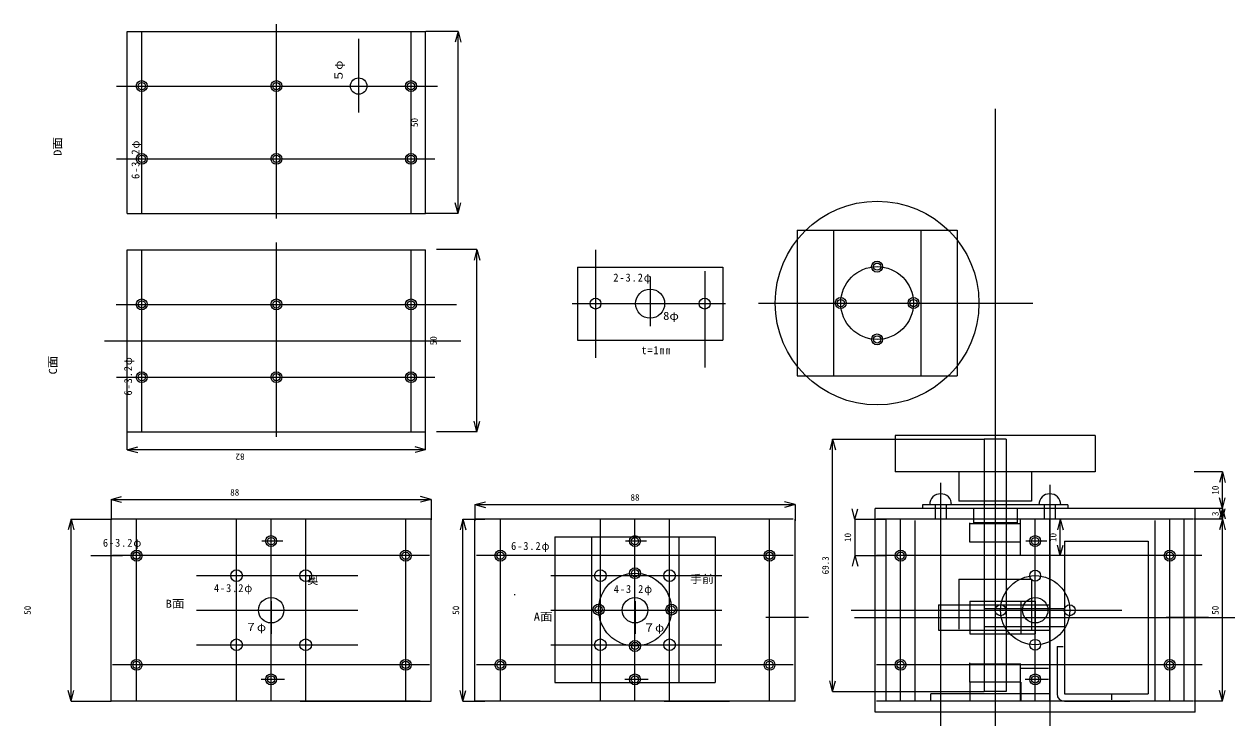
# Model space of a CAD drawing. Units: millimetres on the paper. Extents: x -348 to 253, y -229 to 176.
# Drawn here: x -348.3 to -15.6, y -14.6 to 176 of the extents above; entities that cross this region are included whole.
import ezdxf
from ezdxf.enums import TextEntityAlignment as Align

# ---------------------------------------------------------------- set-up
doc = ezdxf.new("R2010")
doc.units = ezdxf.units.MM
doc.layers.add('0-0', color=7, linetype='Continuous', lineweight=25)
doc.styles.add('ＭＳ ゴシック', font='')
doc.styles.get('ＭＳ ゴシック').set_extended_font_data('MS Gothic')

msp = doc.modelspace()

# ---------------------------------------------------------------- linework, layer by layer
at = {"layer": '0-0', "color": 4}
for p, q in [((-315.994, 123.981), (-315.994, 173.981)), ((-278.994, 122.591), (-278.994, 175.987)), ((-241.994, 123.981), (-241.994, 173.981)), ((-229.07, 173.981), (-237.878, 173.981)), ((-229.07, 173.981), (-229.846, 171.084)), ((-229.07, 123.981), (-229.07, 173.981)), ((-229.07, 173.981), (-228.293, 171.084)), ((-256.386, 171.981), (-256.386, 151.684)), ((-322.951, 158.981), (-234.739, 158.981)), ((-81.429, 152.707), (-81.429, -111.857)), ((-322.951, 138.981), (-235.461, 138.981)), ((-229.07, 123.981), (-229.846, 126.879)), ((-229.07, 123.981), (-228.293, 126.879)), ((-229.07, 123.981), (-237.878, 123.981)), ((-315.994, 63.981), (-315.994, 113.981)), ((-278.994, 62.591), (-278.994, 115.987)), ((-241.994, 63.981), (-241.994, 113.981)), ((-223.865, 114.029), (-234.994, 114.029)), ((-223.865, 114.029), (-224.641, 111.131)), ((-223.865, 63.981), (-223.865, 114.029)), ((-223.865, 114.029), (-223.088, 111.131)), ((-191.28, 113.997), (-191.28, 109.497)), ((-191.28, 111.807), (-191.28, 84.331)), ((-176.28, 106.675), (-176.28, 92.988)), ((-161.28, 108.157), (-161.28, 81.659)), ((-323.063, 98.981), (-229.521, 98.981)), ((-197.686, 99.197), (-155.532, 99.197)), ((-146.523, 99.364), (-71.104, 99.364)), ((-326.258, 88.981), (-228.271, 88.981)), ((-322.951, 78.981), (-235.461, 78.981)), ((-223.865, 63.981), (-224.641, 66.879)), ((-223.865, 63.981), (-223.088, 66.879)), ((-81.429, 68.083), (-81.429, 39.529)), ((-319.994, 59.051), (-319.994, 63.928)), ((-237.994, 59.051), (-237.994, 63.928)), ((-223.865, 63.981), (-234.994, 63.981)), ((-126.117, 61.939), (-126.894, 59.041)), ((-126.117, -7.361), (-126.117, 61.939)), ((-126.117, 61.939), (-125.341, 59.041)), ((-126.117, 61.939), (-84.429, 61.939)), ((-319.994, 59.051), (-317.096, 59.827)), ((-237.994, 59.051), (-319.994, 59.051)), ((-319.994, 59.051), (-317.096, 58.274)), ((-237.994, 59.051), (-240.892, 59.827)), ((-237.994, 59.051), (-240.892, 58.274)), ((-96.429, 49.995), (-96.429, -47.325)), ((-18.97, 52.939), (-26.726, 52.939)), ((-18.97, 52.939), (-19.746, 50.041)), ((-18.97, 42.939), (-18.97, 52.939)), ((-18.97, 52.939), (-18.193, 50.041)), ((-66.429, 49.439), (-66.429, -56.873)), ((-324.429, 45.376), (-321.531, 46.153)), ((-324.429, 45.376), (-236.459, 45.376)), ((-324.429, 45.376), (-321.531, 44.6)), ((-324.429, 45.376), (-324.429, 39.753)), ((-236.459, 45.376), (-239.356, 46.153)), ((-236.459, 45.376), (-239.356, 44.6)), ((-236.459, 45.376), (-236.459, 39.753)), ((-224.429, 43.971), (-221.531, 44.747)), ((-224.429, 43.971), (-136.429, 43.971)), ((-224.429, 43.971), (-221.531, 43.194)), ((-224.429, 43.971), (-224.429, 39.553)), ((-136.429, 43.971), (-139.327, 44.747)), ((-136.429, 43.971), (-139.327, 43.194)), ((-136.429, 43.971), (-136.429, 39.553)), ((-18.97, 42.939), (-19.746, 45.837)), ((-18.97, 42.939), (-18.193, 45.837)), ((-335.444, 39.939), (-336.221, 37.041)), ((-335.444, -10.061), (-335.444, 39.939)), ((-335.444, 39.939), (-334.668, 37.041)), ((-335.444, 39.939), (-324.379, 39.939)), ((-317.429, -10.061), (-317.429, 39.939)), ((-243.459, -10.061), (-243.459, 39.939)), ((-227.714, 39.939), (-228.491, 37.041)), ((-227.714, -10.061), (-227.714, 39.939)), ((-227.714, 39.939), (-226.938, 37.041)), ((-227.714, 39.939), (-221.739, 39.939)), ((-217.429, -10.061), (-217.429, 39.939)), ((-143.459, -10.061), (-143.459, 39.939)), ((-119.989, 39.939), (-120.766, 42.837)), ((-119.989, 39.939), (-119.213, 42.837)), ((-119.989, 39.939), (-119.989, 29.939)), ((-119.989, 39.939), (-111.33, 39.939)), ((-107.429, -10.061), (-107.429, 39.939)), ((-63.558, 39.939), (-66.555, 39.939)), ((-63.558, 39.939), (-64.334, 37.041)), ((-63.558, 29.939), (-63.558, 39.939)), ((-63.558, 39.939), (-62.781, 37.041)), ((-33.459, -10.061), (-33.459, 39.939)), ((-18.97, 42.939), (-26.726, 42.939)), ((-18.97, 39.939), (-26.726, 39.939)), ((-18.97, 42.939), (-19.746, 40.041)), ((-18.97, 39.939), (-19.746, 42.837)), ((-18.97, 39.939), (-19.746, 37.041)), ((-18.97, 39.939), (-18.97, 42.939)), ((-18.97, 42.939), (-18.193, 40.041)), ((-18.97, 39.939), (-18.193, 42.837)), ((-18.97, -10.061), (-18.97, 39.939)), ((-18.97, 39.939), (-18.193, 37.041)), ((-289.944, -10.061), (-289.944, 39.863)), ((-280.444, -10.061), (-280.444, 39.863)), ((-270.944, -10.061), (-270.944, 39.863)), ((-189.944, -10.061), (-189.944, 39.863)), ((-180.444, -10.061), (-180.444, 39.863)), ((-170.944, -10.061), (-170.944, 39.863)), ((-70.444, -10.061), (-70.444, 39.863)), ((-277.243, 33.939), (-283.033, 33.939)), ((-177.243, 33.939), (-183.033, 33.939)), ((-67.243, 33.939), (-73.033, 33.939)), ((-63.558, 29.939), (-64.334, 32.837)), ((-63.558, 29.939), (-62.781, 32.837)), ((-329.989, 29.939), (-321.33, 29.939)), ((-236.921, 29.939), (-324.035, 29.939)), ((-136.921, 29.939), (-224.035, 29.939)), ((-119.989, 29.939), (-120.766, 27.041)), ((-119.989, 29.939), (-119.213, 27.041)), ((-119.989, 29.939), (-111.33, 29.939)), ((-24.678, 29.939), (-114.035, 29.939)), ((-63.558, 29.939), (-66.555, 29.939)), ((-300.922, 24.439), (-256.606, 24.439)), ((-203.593, 24.439), (-156.606, 24.439)), ((-300.922, 14.939), (-256.606, 14.939)), ((-203.593, 14.939), (-156.606, 14.939)), ((-120.988, 14.939), (-46.606, 14.939)), ((-132.778, 12.939), (-144.429, 12.939)), ((-120.145, 12.939), (-15.582, 12.939)), ((-22.778, 12.939), (-34.429, 12.939)), ((-300.922, 5.439), (-256.606, 5.439)), ((-203.593, 5.439), (-156.606, 5.439)), ((-236.921, -0.061), (-324.035, -0.061)), ((-136.921, -0.061), (-224.035, -0.061)), ((-24.525, -0.061), (-114.035, -0.061)), ((-276.798, -4.061), (-283.182, -4.061)), ((-176.798, -4.061), (-183.182, -4.061)), ((-126.117, -7.361), (-126.894, -4.463)), ((-126.117, -7.361), (-125.341, -4.463)), ((-66.798, -4.061), (-73.182, -4.061)), ((-335.444, -10.061), (-336.221, -7.163)), ((-335.444, -10.061), (-334.668, -7.163)), ((-227.714, -10.061), (-228.491, -7.163)), ((-227.714, -10.061), (-226.938, -7.163)), ((-126.117, -7.361), (-84.429, -7.361)), ((-18.97, -10.061), (-19.746, -7.163)), ((-18.97, -10.061), (-18.193, -7.163)), ((-335.444, -10.061), (-324.379, -10.061)), ((-227.714, -10.061), (-221.739, -10.061)), ((-18.97, -10.061), (-26.726, -10.061))]:
    msp.add_line(p, q, dxfattribs=at)
at = {"layer": '0-0'}
for p, q in [((-237.994, 123.981), (-237.994, 173.981)), ((-319.994, 123.981), (-237.994, 123.981)), ((-319.994, 63.981), (-319.994, 113.981)), ((-319.994, 113.981), (-237.994, 113.981)), ((-237.994, 63.981), (-237.994, 113.981)), ((-196.28, 109.197), (-156.28, 109.197)), ((-156.28, 109.197), (-156.28, 89.197)), ((-319.994, 63.981), (-237.994, 63.981)), ((-84.429, 61.939), (-84.429, -7.361)), ((-78.429, 61.939), (-84.429, 61.939)), ((-78.429, 61.939), (-78.429, -7.361)), ((-97.929, 43.939), (-97.929, 39.939)), ((-94.929, 43.939), (-94.929, 39.939)), ((-67.929, 43.939), (-67.929, 39.939)), ((-64.929, 43.939), (-64.929, 39.939)), ((-61.429, 43.939), (-61.429, 42.939)), ((-324.429, -10.061), (-324.429, 39.939)), ((-236.459, 39.939), (-324.429, 39.939)), ((-236.459, -10.061), (-236.459, 39.939)), ((-136.921, 39.939), (-224.429, 39.939)), ((-224.429, -10.061), (-224.429, 39.939)), ((-136.429, -10.061), (-136.429, 39.939)), ((-114.429, -13.061), (-114.429, 42.939)), ((-26.459, 42.939), (-114.429, 42.939)), ((-26.921, 39.939), (-114.035, 39.939)), ((-111.429, -10.061), (-111.429, 39.939)), ((-87.429, 42.862), (-87.429, 38.939)), ((-29.459, -10.061), (-29.459, 39.939)), ((-26.459, -13.061), (-26.459, 42.939)), ((-103.429, -10.061), (-103.429, 39.64)), ((-88.429, 33.639), (-88.429, 38.993)), ((-74.429, 38.639), (-88.429, 38.639)), ((-74.444, 30.003), (-74.444, 39.863)), ((-74.444, 33.639), (-74.444, 38.342)), ((-66.444, -10.061), (-66.444, 39.863)), ((-66.444, 33.628), (-66.444, 39.64)), ((-37.459, -10.061), (-37.459, 39.64)), ((-91.429, 23.439), (-71.429, 23.439)), ((-91.429, 23.439), (-91.429, 9.759)), ((-71.429, 23.439), (-71.429, 9.319)), ((-213.429, 19.077), (-213.429, 19.332)), ((-97.029, 16.439), (-66.429, 16.439)), ((-66.429, 16.439), (-66.429, 9.439)), ((-88.429, -4.861), (-88.429, 0.493)), ((-74.429, 0.139), (-88.429, 0.139)), ((-74.444, -4.861), (-74.444, -0.158)), ((-66.798, -1.061), (-74.444, -1.061)), ((-74.444, -10.061), (-74.444, -1.061)), ((-78.429, -7.361), (-84.429, -7.361)), ((-239.459, -10.061), (-324.429, -10.061)), ((-136.429, -10.061), (-224.429, -10.061)), ((-26.459, -13.061), (-114.429, -13.061)), ((-26.921, -10.061), (-114.035, -10.061))]:
    msp.add_line(p, q, dxfattribs=at)
at = {"layer": '0-0', "color": 5}
for p, q in [((-308.494, 158.981), (-266.494, 158.981)), ((-108.929, 62.939), (-108.929, 52.939)), ((-53.929, 62.939), (-108.929, 62.939)), ((-91.429, 52.939), (-91.429, 44.939)), ((-71.429, 52.939), (-71.429, 44.939)), ((-71.429, 44.939), (-91.429, 44.939)), ((-280.429, 17.439), (-280.429, 8.439)), ((-180.429, 17.439), (-180.429, 8.439)), ((-88.429, 17.439), (-88.429, 8.439)), ((-74.429, 17.439), (-74.429, 8.439)), ((-84.429, 15.439), (-84.429, 10.439)), ((-84.429, 15.439), (-62.429, 15.439)), ((-84.429, 10.439), (-62.429, 10.439)), ((-88.429, 8.439), (-70.429, 8.439)), ((-64.429, 4.939), (-64.429, -8.061)), ((-64.429, 4.939), (-62.728, 4.939)), ((-49.429, -8.061), (-49.429, -9.69)), ((-272.429, -10.061), (-236.459, -10.061)), ((-172.429, -10.061), (-154.429, -10.061)), ((-62.429, -10.061), (-44.429, -10.061))]:
    msp.add_line(p, q, dxfattribs=at)
at = {"layer": '0-0', "color": 1}
for p, q in [((-125.889, 119.364), (-125.889, 79.364)), ((-101.889, 119.364), (-101.889, 79.364)), ((-192.424, 35.116), (-192.424, -4.884)), ((-168.424, 35.116), (-168.424, -4.884))]:
    msp.add_line(p, q, dxfattribs=at)
at = {"layer": '0-0', "color": 6}
for p, q in [((-74.429, 33.639), (-88.429, 33.639)), ((-67.243, 29.939), (-74.444, 29.939)), ((-74.429, -4.861), (-74.429, -10.061)), ((-99.107, -10.061), (-99.107, -8.061)), ((-66.343, -8.061), (-99.107, -8.061)), ((-66.343, -10.061), (-66.343, -8.061))]:
    msp.add_line(p, q, dxfattribs=at)
at = {"layer": '0-0'}
for points in [[(-319.994, 123.981), (-319.994, 173.981), (-237.994, 173.981)], [(-196.28, 109.197), (-196.28, 89.197), (-156.28, 89.197)], [(-61.429, 43.939), (-101.429, 43.939), (-101.429, 42.939)], [(-75.429, 42.746), (-75.429, 38.939), (-87.429, 38.939)], [(-97.029, 16.439), (-97.029, 9.439), (-66.429, 9.439)]]:
    msp.add_lwpolyline(points, dxfattribs=at)
at = {"layer": '0-0', "color": 1}
for points in [[(-135.889, 119.364), (-135.889, 79.364), (-91.889, 79.364)], [(-135.889, 119.364), (-91.889, 119.364), (-91.889, 79.364)], [(-202.424, 35.116), (-202.424, -4.884), (-158.424, -4.884)], [(-202.424, 35.116), (-158.424, 35.116), (-158.424, -4.884)]]:
    msp.add_lwpolyline(points, dxfattribs=at)
at = {"layer": '0-0', "color": 5}
for points in [[(-53.929, 62.939), (-53.929, 52.939), (-108.929, 52.939)], [(-62.429, 33.939), (-62.429, -8.061), (-39.429, -8.061)], [(-62.429, 33.939), (-39.429, 33.939), (-39.429, -8.061)], [(-88.429, 17.439), (-70.429, 17.439), (-70.429, 8.439)]]:
    msp.add_lwpolyline(points, dxfattribs=at)
at = {"layer": '0-0', "color": 6}
msp.add_lwpolyline([(-74.429, -4.861), (-88.429, -4.861), (-88.429, -10.061)], dxfattribs=at)
at = {"layer": '0-0'}
for centre, radius in [((-315.994, 158.981), 1.5), ((-278.994, 158.981), 1.5), ((-256.386, 158.981), 2.25), ((-241.994, 158.981), 1.5), ((-315.994, 138.981), 1.5), ((-278.994, 138.981), 1.5), ((-241.994, 138.981), 1.5), ((-113.889, 109.364), 1.5), ((-176.28, 99.197), 4), ((-315.994, 98.981), 1.5), ((-278.994, 98.981), 1.5), ((-241.994, 98.981), 1.5), ((-191.28, 99.197), 1.5), ((-161.28, 99.197), 1.5), ((-123.889, 99.364), 1.5), ((-103.889, 99.364), 1.5), ((-113.889, 89.364), 1.5), ((-315.994, 78.981), 1.5), ((-278.994, 78.981), 1.5), ((-241.994, 78.981), 1.5), ((-280.444, 33.939), 1.5), ((-180.444, 33.939), 1.5), ((-70.444, 33.939), 1.5), ((-317.429, 29.939), 1.5), ((-243.459, 29.939), 1.5), ((-217.429, 29.939), 1.5), ((-143.459, 29.939), 1.5), ((-107.429, 29.939), 1.5), ((-33.459, 29.939), 1.5), ((-289.944, 24.439), 1.6), ((-270.944, 24.439), 1.6), ((-189.944, 24.439), 1.6), ((-180.424, 25.116), 1.5), ((-170.944, 24.439), 1.6), ((-70.444, 24.439), 1.5), ((-280.429, 14.939), 3.5), ((-180.429, 14.939), 3.5), ((-70.429, 14.939), 3.5), ((-190.424, 15.116), 1.5), ((-170.424, 15.116), 1.5), ((-79.944, 14.939), 1.5), ((-60.944, 14.939), 1.5), ((-289.944, 5.439), 1.6), ((-270.944, 5.439), 1.6), ((-189.944, 5.439), 1.6), ((-170.944, 5.439), 1.6), ((-70.444, 5.439), 1.5), ((-180.424, 5.116), 1.5), ((-317.429, -0.061), 1.5), ((-243.459, -0.061), 1.5), ((-217.429, -0.061), 1.5), ((-143.459, -0.061), 1.5), ((-107.429, -0.061), 1.5), ((-33.459, -0.061), 1.5), ((-280.444, -4.061), 1.5), ((-180.444, -4.061), 1.5), ((-70.444, -4.061), 1.5)]:
    msp.add_circle(centre, radius, dxfattribs=at)
at = {"layer": '0-0', "color": 1}
for centre in [(-315.994, 158.981), (-278.994, 158.981), (-241.994, 158.981), (-315.994, 138.981), (-278.994, 138.981), (-241.994, 138.981), (-113.889, 109.364), (-315.994, 98.981), (-278.994, 98.981), (-241.994, 98.981), (-123.889, 99.364), (-103.889, 99.364), (-113.889, 89.364), (-315.994, 78.981), (-278.994, 78.981), (-241.994, 78.981), (-280.444, 33.939), (-180.444, 33.939), (-70.444, 33.939), (-317.429, 29.939), (-243.459, 29.939), (-217.429, 29.939), (-143.459, 29.939), (-107.429, 29.939), (-33.459, 29.939), (-180.424, 25.116), (-190.424, 15.116), (-170.424, 15.116), (-180.424, 5.116), (-317.429, -0.061), (-243.459, -0.061), (-217.429, -0.061), (-143.459, -0.061), (-107.429, -0.061), (-33.459, -0.061), (-280.444, -4.061), (-180.444, -4.061), (-70.444, -4.061)]:
    msp.add_circle(centre, 1, dxfattribs=at)
at = {"layer": '0-0', "color": 5}
msp.add_circle((-113.889, 99.364), 28, dxfattribs=at)
at = {"layer": '0-0', "color": 4}
for centre, radius in [((-113.889, 99.364), 10), ((-180.424, 15.116), 10), ((-70.444, 14.939), 9.5)]:
    msp.add_circle(centre, radius, dxfattribs=at)
at = {"layer": '0-0'}
for centre in [(-96.429, 43.939), (-66.429, 43.939)]:
    msp.add_arc(centre, 3, 0, 180, dxfattribs=at)
at = {"layer": '0-0', "color": 5}
msp.add_arc((-62.429, -8.061), 2, 180, 270, dxfattribs=at)

# ---------------------------------------------------------------- texts
at = {"layer": '0-0', "style": 'ＭＳ ゴシック'}
for s, width, p in [('５φ', 1.1, (-260.11, 160.176)), ('D面', 1.15, (-337.384, 139.803)), ('C面', 1.15, (-338.655, 79.733))]:
    msp.add_text(s, height=2.199, rotation=90, dxfattribs=dict(at, width=width)).set_placement(p, align=Align.BOTTOM_LEFT)
at = {"layer": '0-0', "color": 4, "style": 'ＭＳ ゴシック'}
for s, rotation, p in [('50', 90, (-239.57, 147.731)), ('50', 90, (-234.365, 87.755)), ('82', 180, (-287.744, 58.551)), ('10', 90, (-19.47, 46.689)), ('3', 90, (-19.47, 40.814)), ('10', 90, (-120.489, 33.689)), ('10', 90, (-64.058, 33.689)), ('69.3', 90, (-126.617, 24.789)), ('50', 90, (-345.944, 13.689)), ('50', 90, (-228.214, 13.689)), ('50', 90, (-19.47, 13.689))]:
    msp.add_text(s, height=1.833, rotation=rotation, dxfattribs=at).set_placement(p, align=Align.BOTTOM_LEFT)
at = {"layer": '0-0', "style": 'ＭＳ ゴシック'}
for s, width, p in [('8φ', 1.15, (-172.704, 94.083)), ('手前', 1.1, (-165.33, 21.714)), ('B面', 1.15, (-309.425, 14.957)), ('A面', 1.15, (-208.263, 11.405)), ('７φ', 1.1, (-287.634, 8.528)), ('７φ', 1.1, (-178.205, 8.401))]:
    msp.add_text(s, height=2.199, dxfattribs=dict(at, width=width)).set_placement(p, align=Align.BOTTOM_LEFT)
at = {"layer": '0-0', "color": 4, "style": 'ＭＳ ゴシック'}
for p in [(-291.694, 45.876), (-181.679, 44.471)]:
    msp.add_text('88', height=1.833, dxfattribs=at).set_placement(p, align=Align.BOTTOM_LEFT)
at = {"layer": '0-0', "style": 'ＭＳ ゴシック'}
msp.add_text('奥', height=2.199, dxfattribs=at).set_placement((-270.463, 21.452), align=Align.BOTTOM_LEFT)
at = {"layer": '0-0', "char_height": 2.199, "attachment_point": 7, "rotation": 90, "style": 'ＭＳ ゴシック'}
for insert in [(-316.032, 133.453), (-318.066, 73.924)]:
    msp.add_mtext('\\T1.18;\\W0.95;6-3.2φ', dxfattribs=dict(at, insert=insert))
at = {"layer": '0-0', "char_height": 2.199, "attachment_point": 7, "style": 'ＭＳ ゴシック'}
for s, insert in [('\\T1.18;\\W0.95;2-3.2φ', (-186.39, 104.667)), ('\\T1.22;\\W0.9;t=1mm', (-178.632, 85.257)), ('\\T1.18;\\W0.95;6-3.2φ', (-326.68, 31.787)), ('\\T1.18;\\W0.95;6-3.2φ', (-214.487, 30.897)), ('\\T1.18;\\W0.95;4-3.2φ', (-296.177, 19.332)), ('\\T1.18;\\W0.95;4-3.2φ', (-186.272, 19.077))]:
    msp.add_mtext(s, dxfattribs=dict(at, insert=insert))

doc.saveas('drawing.dxf')
